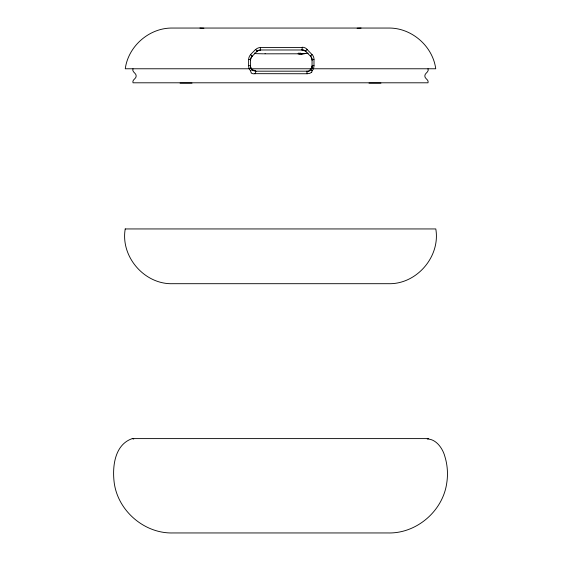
<?xml version="1.0" encoding="UTF-8"?>
<svg xmlns="http://www.w3.org/2000/svg" width="561" height="561" viewBox="0 0 561 561"><rect width="100%" height="100%" fill="white"/><g stroke="black" fill="none" stroke-linecap="round" stroke-linejoin="round"><path stroke-width="0.84" d="M132.978 68.772C131.688 72.131 136.309 72.951 136.197 75.945C136.386 78.856 131.849 79.613 132.999 82.797L428.022 82.797C429.123 79.613 424.628 78.856 424.803 75.945C424.698 72.951 429.312 72.131 428.022 68.772M250.367 68.07C251.055 66.03 250.451 68.94 249.308 68.751A7.517 7.328 -11.2 0 1 248.614 65.63L248.628 59.459A1.599 0.561 0 0 1 250.543 60.013L250.543 65.974A5.645 5.407 -12 0 0 250.62 66.892L250.627 66.92A5.133 4.937 -89.9 0 0 252.015 69.571L250.529 70.7L250.872 72.074A2.23 1.662 -76.6 0 0 251.026 72.236L251.202 72.439M254.996 53.379L254.757 52.986M311.972 66.892L311.972 66.892A5.652 5.4 16.7 0 0 312.056 65.974L312.056 60.013A5.919 5.308 5.8 0 0 310.612 56.282L310.808 55.834M313.417 68.772A6.795 6.655 85.6 0 1 312.091 70.7L311.895 71.843M125.229 228.944C120.363 256.672 144.465 284.56 172.613 283.698L388.387 283.698C416.55 284.553 440.602 256.679 435.799 228.944L125.201 228.944M254.294 73.666L307.091 73.75L306.86 71.163A5.344 5.189 88.8 0 0 311.523 68.211A5.07 4.909 89.7 0 0 311.832 67.488A5.028 4.846 -90 0 0 312.049 65.974A1.599 0.351 0 0 1 313.992 65.63L313.985 59.459A7.714 7.223 5.2 0 0 312.028 54.438M310.528 56.303L310.528 56.324A5.112 4.979 -85.7 0 1 312.084 60.013L312.211 60.013M260.683 49.641L260.556 49.992A5.21 5.196 52.6 0 0 256.826 51.451L256.658 51.233M307.61 53.414L307.842 52.986M306.713 71.499L306.895 71.177L255.704 71.177L255.872 71.499M302.042 49.992L302.232 47.447L260.381 47.447L260.346 47.98L260.556 49.992L302.07 49.985L301.902 49.641M305.717 51.5L306.047 51.107M250.29 68.183L249.687 68.638M311.537 72.327L309.728 73.365L307.091 73.75M310.296 69.866L309.658 70.349M427.244 439.032C436.093 438.891 442.797 448.498 444.887 456.535C447.524 465.146 448.148 474.361 446.717 483.252C442.727 511.239 416.346 533.763 387.995 532.95L173.005 532.95C144.654 533.763 118.273 511.239 114.283 483.252C112.109 467.18 114.416 444.656 132.27 438.604L428.73 438.604M249.294 68.751L249.238 68.758A6.788 6.648 -88.9 0 0 250.536 70.693M308.045 53.267L301.173 53.828A0.799 0.799 0 0 1 300.366 53M304.84 53.646L301.18 53.828L304.988 53.646M299.181 53.828L303.235 53.646L298.669 53.828M361.081 28.05L357.112 28.225M299.223 53.014L298.761 53.022M301.138 53.793L298.01 53.828M203.888 28.225L199.919 28.05M263.684 53.828L255.921 53.646M301.054 53.793L264.561 53.828A0.799 0.799 0 0 0 265.108 53.597M250.472 60.013L250.529 60.013A5.119 4.958 -90 0 1 252.078 56.352L250.648 54.494L255.528 49.508A1.599 0.533 45 0 1 256.882 51.514L252.064 56.338L251.784 55.841M250.472 65.974L250.529 65.974A5.042 4.895 -89.7 0 0 250.76 67.488A5.077 4.944 -89.2 0 0 251.055 68.225A5.322 5.217 -75.5 0 0 255.732 71.142L255.514 73.75M249.049 68.772L125.264 68.772C128.287 45.96 149.612 27.594 172.613 28.05L388.387 28.05C411.388 27.594 432.713 45.967 435.743 68.772L313.55 68.772M251.749 68.772L311.748 68.772M180.039 83.119L192.023 83.119M368.977 83.119L380.961 83.119M313.354 68.758L313.319 68.751A7.531 7.328 22.7 0 0 313.978 65.63M132.27 438.604L133.756 439.032M252.871 70.307L252.289 69.859M312.084 70.7L310.591 69.585A5.126 4.951 85.6 0 0 311.979 67.04M302.042 50.034A5.224 5.077 47.4 0 1 305.682 51.549M302.028 49.803A4.32 3.45 8.1 0 1 305.822 51.465M257.001 51.577A4.341 3.177 -11.2 0 1 260.549 50.069M250.606 60.006A5.841 5.084 -14.7 0 1 252.155 56.409M248.621 65.63A1.599 0.351 0 0 1 250.543 65.974M255.55 70.679A3.233 1.262 16.6 0 1 253.488 70.02M310.037 70.532A3.086 2.223 -14.6 0 1 306.636 71.661M312.056 60.013A1.599 0.561 0 0 1 313.985 59.459M302.225 47.236A6.017 5.217 7.8 0 1 307.19 49.438M255.648 49.578A6.038 4.909 -11.2 0 1 260.374 47.531M248.691 59.459A7.637 7.013 -14.5 0 1 250.725 54.557M254.266 73.835A4.032 2.798 2.6 0 1 251.132 72.958M311.755 72.131A2.167 1.732 60.7 0 1 311.579 72.327M311.951 67.159L312.877 68.624L311.951 67.124M310.521 56.191L305.717 51.514A1.599 0.519 -45 0 1 307.084 49.508L311.965 54.494L310.521 56.191"/></g></svg>
